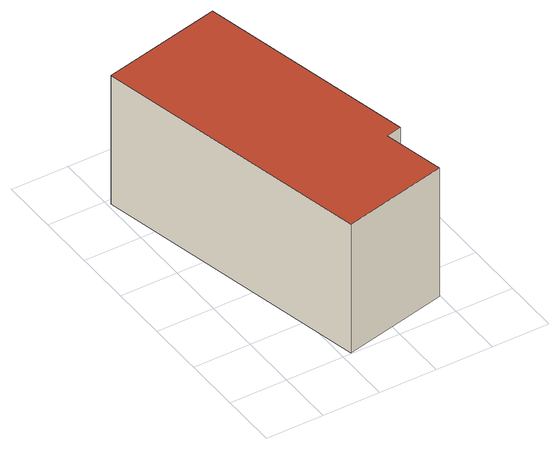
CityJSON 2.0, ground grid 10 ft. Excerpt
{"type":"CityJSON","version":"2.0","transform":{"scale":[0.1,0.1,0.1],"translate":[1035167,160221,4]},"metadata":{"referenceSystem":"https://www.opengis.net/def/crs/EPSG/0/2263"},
"CityObjects":{
"building1":{"type":"Building","attributes":{"name":"Bldg_2210012162","BIN":"4297507"},"geometry":[{"type":"MultiSurface","lod":"2","boundaries":[[[0,1,2,3,4,5]],[[6,7,8,9,10,11]],[[4,3,11,10]],[[5,4,10,9]],[[0,5,9,8]],[[1,0,8,7]],[[2,1,7,6]],[[3,2,6,11]]],"semantics":{"surfaces":[{"type":"RoofSurface","BIN":"4297507"},{"type":"GroundSurface"},{"type":"WallSurface"}],"values":[0,1,2,2,2,2,2,2]}}]}
},
"vertices":[
[215,537,250],[6,491,250],[115,2,250],[298,43,250],[274,148,250],[301,154,250],[115,2,4],[6,491,4],[215,537,4],[301,154,4],[274,148,4],[298,43,4]
]}
